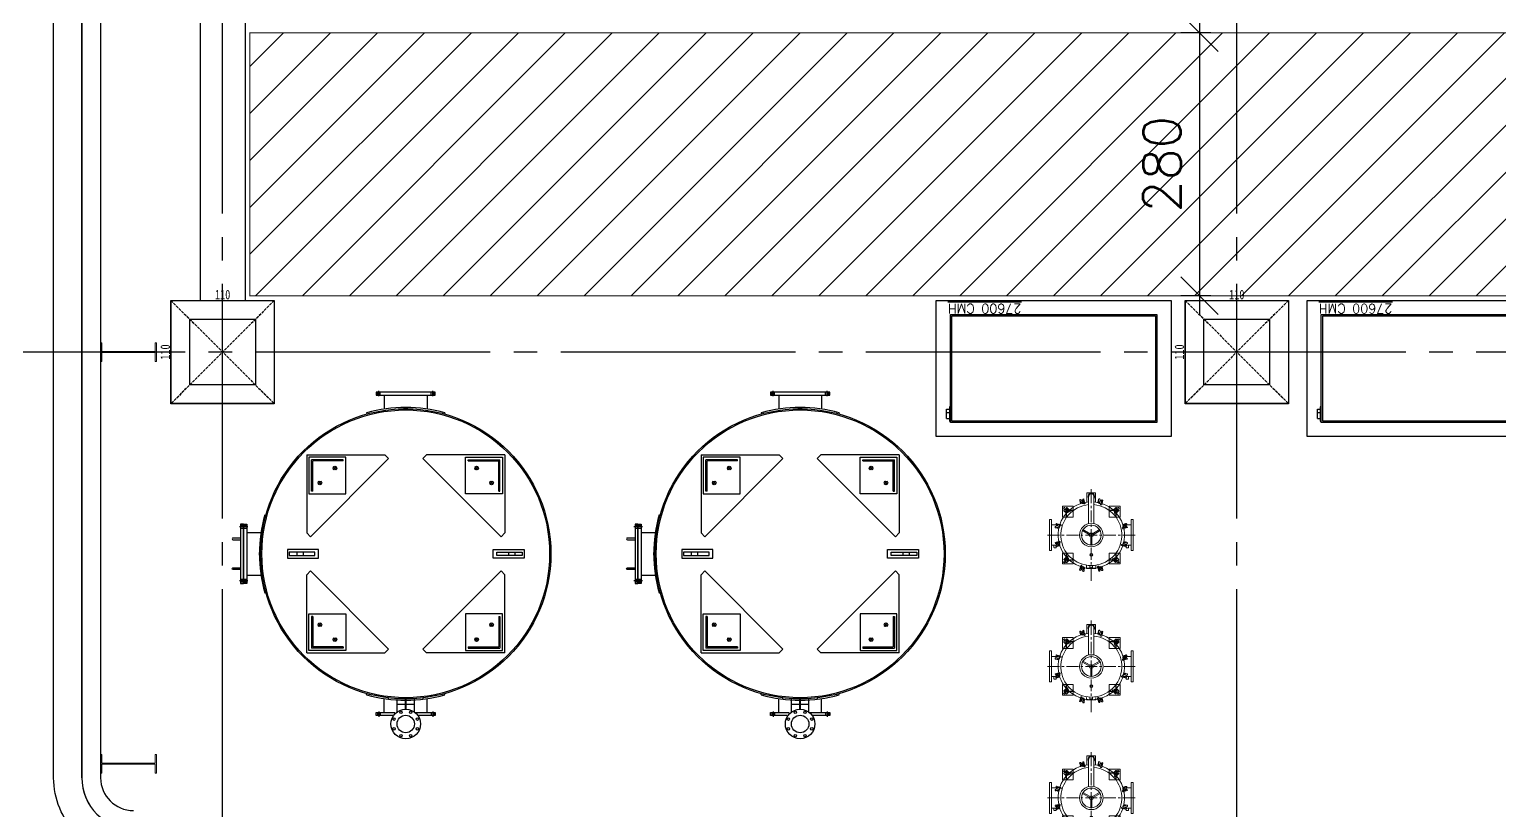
# Model space of a CAD drawing. Extents: x -18489 to 195597, y -1599 to 112111.
# Drawn here: x -17484 to -15918, y 7094 to 7926 of the extents above; entities that cross this region are included whole.
import ezdxf
from ezdxf.enums import TextEntityAlignment as Align

# ---------------------------------------------------------------- set-up
doc = ezdxf.new("R2010")
doc.units = 0
doc.header["$LTSCALE"] = 100
doc.linetypes.add('X-CUB3-L10$0$COL-CEN-LIN', pattern=[3.25, 2.5, -0.25, 0.25, -0.25])
doc.linetypes.add('X-CUB3-L10$0$HIDDEN', pattern=[0.4, 0.3, -0.1])
for name, color, linetype in [('188K-SM-03-F10-MECH-EQ-Y2257103$0$H-DIM', 55, 'Continuous'), ('188K-SM-03-F10-MECH-EQ-Y2257103$0$M-EQPM-CDA-過濾器', 5, 'Continuous'), ('188K-SM-03-F10-MECH-EQ-Y2257103$0$M-MECH-EQU', 136, 'Continuous'), ('188K-SM-03-F10-MECH-EQ-Y2257103$0$Micron CUP L10 CDA EQU$0$M MOVE-IN AREA', 8, 'Continuous'), ('188K-SM-03-F10-MECH-EQ-Y2257103$0$Micron CUP L10 CDA EQU$0$M-EQPM-AD', 5, 'Continuous'), ('X-CUB3-L10$0$BEAM-RC(P)', 8, 'Continuous'), ('X-CUB3-L10$0$CCL', 8, 'X-CUB3-L10$0$COL-CEN-LIN'), ('X-CUB3-L10$0$COL', 8, 'Continuous'), ('X-CUB3-L10$0$COL-S', 8, 'Continuous'), ('X-CUB3-L10$0$WALL-DR', 8, 'Continuous'), ('X-CUB3-L10$0$WALL-G', 8, 'Continuous')]:
    doc.layers.add(name, color=color, linetype=linetype)
doc.styles.add('188K-SM-03-F10-MECH-EQ-Y2257103$0$AA-TXT', font='simplex.shx', dxfattribs={"bigfont": 'china.shx'})
doc.styles.add('188K-SM-03-F10-MECH-EQ-Y2257103$0$H-ST', font='ROMANS.shx', dxfattribs={"bigfont": 'chineset.shx'})
doc.styles.add('X-CUB3-L10$0$DIM', font='', dxfattribs={"width": 0.8})
doc.styles.get('X-CUB3-L10$0$DIM').set_extended_font_data('MingLiU')
doc.dimstyles.new('188K-SM-03-F10-MECH-EQ-Y2257103$0$H-DIM-1-400', dxfattribs={"dimscale": 400, "dimtxt": 1, "dimasz": 1, "dimexe": 0.5, "dimexo": 0.5, "dimgap": 0.5, "dimtad": 1, "dimdec": 0, "dimdsep": 46, "dimtxsty": '188K-SM-03-F10-MECH-EQ-Y2257103$0$H-ST', "dimblk1": '188K-SM-03-F10-MECH-EQ-Y2257103$0$_Oblique', "dimblk2": '188K-SM-03-F10-MECH-EQ-Y2257103$0$_Oblique', "dimsah": 1, "dimcen": 0.09, "dimdle": 0.5, "dimclrd": 256, "dimclre": 256, "dimclrt": 256, "dimadec": 0, "dimazin": 0, "dimtfac": 1, "dimtdec": 0, "dimtmove": 2, "dimatfit": 0, "dimfxl": 0.5, "dimtolj": 1, "dimtzin": 0, "dimlwd": -1, "dimlwe": -1, "dimarcsym": 0})
doc.dimstyles.new('X-CUB3-L10$0$JJP_005_defpoint', dxfattribs={"dimtxt": 20, "dimasz": 0.5, "dimexe": 0.5, "dimexo": 0.5, "dimgap": 0.5, "dimtad": 1, "dimdsep": 46, "dimtxsty": 'X-CUB3-L10$0$DIM', "dimblk": 'X-CUB3-L10$0$_None', "dimcen": 10, "dimclrd": 256, "dimclre": 256, "dimclrt": 256, "dimadec": 0, "dimazin": 0, "dimtfac": 1, "dimtix": 1, "dimtmove": 2, "dimatfit": 3, "dimldrblk": 'X-CUB3-L10$0$_None', "dimfxl": 0.5, "dimtolj": 1, "dimtzin": 0, "dimarcsym": 0})

# ---------------------------------------------------------------- blocks, each defined once
blk = doc.blocks.new('*D439')
at = {"layer": 'DefPoints', "lineweight": -2, "transparency": 16777216}
blk.add_line((0, 0), (110, 0), dxfattribs=at)
at = {"layer": 'DefPoints', "color": 0, "transparency": 16777216}
for p in [(0, 0), (110, 0), (110, 0)]:
    blk.add_point(p, dxfattribs=at)
at = {"layer": 'DefPoints', "transparency": 16777216, "insert": (55, 6.1), "char_height": 10, "attachment_point": 5, "style": 'X-CUB3-L10$0$DIM'}
blk.add_mtext('\\A1;110', dxfattribs=at)
blk = doc.blocks.new('X-CUB3-L10$0$_None')
blk = doc.blocks.new('*D440')
at = {"layer": 'DefPoints', "lineweight": -2, "transparency": 16777216}
blk.add_line((0, 0), (0, -110), dxfattribs=at)
at = {"layer": 'DefPoints', "color": 0, "transparency": 16777216}
for p in [(0, 0), (0, -110), (0, -110)]:
    blk.add_point(p, dxfattribs=at)
at = {"layer": 'DefPoints', "transparency": 16777216, "insert": (-6.1, -55), "char_height": 10, "attachment_point": 5, "rotation": 90, "style": 'X-CUB3-L10$0$DIM'}
blk.add_mtext('\\A1;110', dxfattribs=at)
blk = doc.blocks.new('188K-SM-03-F10-MECH-EQ-Y2257103$0$A$Cb5af75d1')
at = {"ltscale": 3}
for p, q in [((-18, 1239), (18, 1239)), ((-18, 1167), (18, 1167)), ((-18, -1167), (18, -1167)), ((-18, -1239), (18, -1239))]:
    blk.add_line(p, q, dxfattribs=at)
at = {"ltscale": 4}
for p, q in [((-1125, 1125), (-1125, 237)), ((-1125, 1125), (-237, 1125)), ((-1083, 195), (-195, 1083)), ((-711, 1071), (-1071, 1071)), ((-1071, 711), (-1071, 1071)), ((-711, 1057), (-1057, 1057)), ((-1057, 711), (-1057, 1057)), ((-711, 1057), (-711, 1071)), ((-195, 1083), (-237, 1125)), ((195, 1083), (237, 1125)), ((1083, 195), (195, 1083)), ((1125, 1125), (237, 1125)), ((711, 1071), (1071, 1071)), ((711, 1057), (711, 1071)), ((711, 1057), (1057, 1057)), ((1057, 711), (1057, 1057)), ((1071, 711), (1071, 1071)), ((1125, 1125), (1125, 237)), ((-1057, 711), (-1071, 711)), ((1057, 711), (1071, 711)), ((-1083, 195), (-1125, 237)), ((1083, 195), (1125, 237)), ((-1083, -195), (-1125, -237)), ((-1125, -1125), (-1125, -237)), ((-1083, -195), (-195, -1083)), ((1083, -195), (195, -1083)), ((1083, -195), (1125, -237)), ((1125, -1125), (1125, -237)), ((-1057, -711), (-1071, -711)), ((-1071, -711), (-1071, -1071)), ((-1057, -711), (-1057, -1057)), ((1057, -711), (1071, -711)), ((1057, -711), (1057, -1057)), ((1071, -711), (1071, -1071)), ((-1125, -1125), (-237, -1125)), ((-711, -1071), (-1071, -1071)), ((-711, -1057), (-1057, -1057)), ((-711, -1057), (-711, -1071)), ((-195, -1083), (-237, -1125)), ((195, -1083), (237, -1125)), ((1125, -1125), (237, -1125)), ((711, -1057), (1057, -1057)), ((711, -1057), (711, -1071)), ((711, -1071), (1071, -1071))]:
    blk.add_line(p, q, dxfattribs=at)
at = {"ltscale": 5}
for p, q in [((-787, 995), (-825, 957)), ((-787, 957), (-825, 995)), ((787, 995), (825, 957)), ((787, 957), (825, 995)), ((-957, 825), (-995, 787)), ((-957, 787), (-995, 825)), ((957, 825), (995, 787)), ((957, 787), (995, 825)), ((-957, -825), (-995, -787)), ((-957, -787), (-995, -825)), ((957, -825), (995, -787)), ((957, -787), (995, -825)), ((-787, -995), (-825, -957)), ((-787, -957), (-825, -995)), ((787, -995), (825, -957)), ((787, -957), (825, -995))]:
    blk.add_line(p, q, dxfattribs=at)
for p, q in [((-1604, 445), (-1590, 441)), ((1604, 445), (1590, 441)), ((-1806, 322), (-1840, 322)), ((-1806, 290), (-1840, 290)), ((-1806, 244), (-1646, 244)), ((1653, 198), (1638, 198)), ((1806, 244), (1646, 244)), ((1806, 322), (1840, 322)), ((1806, 290), (1840, 290)), ((-1662, 9), (-1650, 9)), ((1799, 99), (1647, 99)), ((1767, 3), (1650, 3)), ((1710, -99), (1710, 99)), ((-1662, -9), (-1650, -9)), ((1799, -99), (1647, -99)), ((1767, -3), (1650, -3)), ((-1806, -290), (-1840, -290)), ((-1806, -322), (-1840, -322)), ((-1806, -244), (-1646, -244)), ((1653, -198), (1638, -196)), ((1806, -244), (1646, -244)), ((1806, -290), (1840, -290)), ((1806, -322), (1840, -322)), ((-1604, -445), (-1590, -441)), ((1604, -445), (1590, -441)), ((-445, -1604), (-441, -1590)), ((-244, -1806), (-244, -1646)), ((-9, -1662), (-9, -1650)), ((9, -1662), (9, -1650)), ((244, -1806), (244, -1646)), ((445, -1604), (441, -1590)), ((-322, -1806), (-322, -1840)), ((-290, -1806), (-290, -1840)), ((290, -1806), (290, -1840)), ((322, -1806), (322, -1840)), ((-322, -1844), (-322, -1877)), ((-290, -1844), (-290, -1877)), ((270, -1840), (-270, -1840)), ((-270, -1844), (270, -1844)), ((290, -1844), (290, -1877)), ((322, -1844), (322, -1877))]:
    blk.add_line(p, q)
at = {"ltscale": 0.5}
for p, q in [((-1794, 306), (-1852, 306)), ((1794, 306), (1852, 306)), ((-1794, -306), (-1852, -306)), ((1794, -306), (1852, -306)), ((-306, -1794), (-306, -1889)), ((306, -1794), (306, -1889))]:
    blk.add_line(p, q, dxfattribs=at)
for points in [[(48, 1346), (48, 993), (-48, 993), (-48, 1346)], [(18, 1325), (18, 1034), (-18, 1034), (-18, 1325)], [(-1840, 336), (-1840, -336), (-1806, -336), (-1806, 336)], [(48, -1346), (48, -993), (-48, -993), (-48, -1346)], [(18, -1325), (18, -1034), (-18, -1034), (-18, -1325)], [(336, -1840), (-336, -1840), (-336, -1806), (336, -1806)], [(-336, -1877), (336, -1877), (336, -1844), (-336, -1844)], [(270, -1840), (-270, -1840), (-270, -1844), (270, -1844)]]:
    blk.add_lwpolyline(points, close=True)
at = {"ltscale": 4}
for points in [[(-681, 1101), (-681, 681), (-1101, 681), (-1101, 1101)], [(681, 1101), (681, 681), (1101, 681), (1101, 1101)], [(-681, -1101), (-681, -681), (-1101, -681), (-1101, -1101)], [(681, -1101), (681, -681), (1101, -681), (1101, -1101)]]:
    blk.add_lwpolyline(points, close=True, dxfattribs=at)
for points in [[(1806, 108), (1806, 336), (1840, 336), (1840, 139)], [(1840, -148), (1840, -336), (1806, -336), (1806, -124)], [(13, -1650), (17, -1650), (17, -1662), (-17, -1662), (-17, -1650), (-13, -1650)]]:
    blk.add_lwpolyline(points)
blk.add_lwpolyline([(-1650, -13), (-1650, -17), (-1662, -17), (-1662, 17), (-1650, 17), (-1650, 13)], dxfattribs=at)
for points in [[(-180, -1877), (-180, -1964, 1), (-160, -1964), (-160, -1877)], [(180, -1877), (180, -1964, -1), (160, -1964), (160, -1877)]]:
    blk.add_lwpolyline(points, format="xyb")
for centre, radius in [((0, 0), 1650), ((1935, 0), 168), ((1802, 55), 13.8), ((1935, 0), 99.1), ((1880, 133), 13.8), ((1990, 133), 13.8), ((2068, 55), 13.8), ((1802, -55), 13.8), ((1880, -133), 13.8), ((1990, -133), 13.8), ((2068, -55), 13.8)]:
    blk.add_circle(centre, radius)
for centre, radius in [((0, 0), 1636), ((-806, 976), 21), ((806, 976), 21), ((-976, 806), 21), ((976, 806), 21), ((-976, -806), 21), ((976, -806), 21), ((-806, -976), 21), ((806, -976), 21)]:
    blk.add_circle(centre, radius, dxfattribs=at)
for start, end in [(164.5101, 195.4899), (344.5101, 15.4899), (254.5101, 285.4899)]:
    blk.add_arc((0, 0), 1664, start, end)
blk = doc.blocks.new('188K-SM-03-F10-MECH-EQ-Y2257103$0$矽品二林中科一期-設備-空調$0$A$C51042A5E')
at = {"color": 0, "lineweight": 13}
for points in [[(-165, 445), (-165, 424), (165, 424), (165, 445)], [(348, 71), (346, 78)], [(-165, -444), (-165, -423), (165, -423), (165, -444)]]:
    blk.add_lwpolyline(points, close=True, dxfattribs=at)
for points in [[(-135, 373), (-135, 397)], [(-134, 398), (-108, 398)], [(-134, 372), (-126, 372)], [(-123, 373), (-115, 376)], [(-111, 365), (-113, 375)], [(-112, 332), (-102, 357), (-91, 383)], [(-107, 323), (-110, 324)], [(-108, 373), (-108, 424)], [(-77, 378), (-89, 352), (-100, 327)], [(-83, 386), (-81, 385)], [(-80, 385), (-80, 385)], [(-79, 384), (-79, 384)], [(-78, 346), (-70, 348)], [(-69, 349), (-77, 379)], [(0, 466), (0, 337)], [(0, 313), (0, 288)], [(68, 334), (67, 336)], [(68, 344), (91, 360), (113, 377)], [(69, 349), (79, 384)], [(121, 366), (99, 349), (76, 332)], [(105, 338), (113, 337)], [(108, 424), (108, 373)], [(123, 373), (123, 373)], [(123, 372), (124, 372)], [(-303, 191), (-307, 191), (-307, 308), (-191, 308), (-191, 303)], [(-296, 191), (-300, 191)], [(-293, 262), (-288, 268)], [(-268, 235), (-293, 260)], [(-288, 191), (-293, 191)], [(-279, 261), (-286, 268)], [(-280, 191), (-286, 191)], [(-273, 191), (-278, 191)], [(-263, 227), (-263, 231), (-266, 259), (-270, 286)], [(-267, 191), (-270, 191)], [(-264, 266), (-267, 266), (-267, 264)], [(-267, 262), (-267, 257)], [(-267, 254), (-267, 249)], [(-267, 247), (-267, 241)], [(-267, 239), (-267, 234)], [(-267, 231), (-267, 227)], [(-267, 224), (-267, 219)], [(-267, 216), (-267, 212)], [(-267, 209), (-267, 204)], [(-267, 202), (-267, 196)], [(-267, 194), (-267, 191), (-263, 191), (-258, 191)], [(-263, 260), (-263, 257)], [(-263, 254), (-263, 249)], [(-263, 247), (-263, 242)], [(-263, 239), (-263, 234)], [(-263, 224), (-263, 220)], [(-263, 217), (-263, 212)], [(-263, 209), (-263, 204)], [(-263, 202), (-263, 197)], [(-263, 195), (-263, 191)], [(-260, 293), (-261, 293)], [(-256, 266), (-261, 266)], [(-257, 263), (-260, 263)], [(-235, 268), (-256, 289)], [(-254, 226), (-256, 226)], [(-256, 191), (-251, 191)], [(-249, 263), (-254, 263)], [(-249, 266), (-253, 266)], [(-248, 191), (-244, 191)], [(-242, 266), (-246, 266)], [(-242, 263), (-246, 263)], [(-241, 191), (-235, 191)], [(-240, 261), (-235, 266)], [(-234, 266), (-239, 266)], [(-234, 263), (-239, 263)], [(-234, 191), (-228, 191)], [(-226, 263), (-232, 263)], [(-226, 266), (-231, 266)], [(-226, 191), (-221, 191)], [(-218, 266), (-224, 266)], [(-219, 263), (-224, 263)], [(-218, 191), (-213, 191)], [(-211, 266), (-217, 266)], [(-211, 263), (-217, 263)], [(-211, 191), (-206, 191)], [(-204, 263), (-209, 263)], [(-204, 266), (-208, 266)], [(-203, 191), (-199, 191)], [(-196, 266), (-201, 266)], [(-197, 263), (-201, 263)], [(-196, 191), (-191, 191), (-191, 196)], [(-194, 266), (-191, 266), (-191, 263), (-194, 263)], [(-191, 296), (-191, 301)], [(-191, 288), (-191, 293)], [(-191, 281), (-191, 286)], [(-191, 274), (-191, 278)], [(-191, 266), (-191, 271)], [(-191, 263), (-191, 258)], [(-191, 256), (-191, 251)], [(-191, 248), (-191, 244)], [(-191, 241), (-191, 236)], [(-191, 233), (-191, 229)], [(-191, 226), (-191, 221)], [(-191, 219), (-191, 213)], [(-191, 211), (-191, 206)], [(-191, 204), (-191, 198)], [(0, 263), (0, 138)], [(303, 191), (307, 191), (307, 308), (191, 308), (191, 303)], [(191, 296), (191, 301)], [(191, 288), (191, 293)], [(191, 281), (191, 286)], [(191, 274), (191, 278)], [(191, 266), (191, 271)], [(194, 266), (191, 266), (191, 263), (194, 263)], [(191, 263), (191, 258)], [(191, 256), (191, 251)], [(191, 248), (191, 244)], [(191, 241), (191, 236)], [(191, 233), (191, 229)], [(191, 226), (191, 221)], [(191, 219), (191, 213)], [(191, 211), (191, 206)], [(191, 204), (191, 198)], [(196, 191), (191, 191), (191, 196)], [(196, 266), (201, 266)], [(197, 263), (201, 263)], [(203, 191), (199, 191)], [(204, 266), (208, 266)], [(204, 263), (209, 263)], [(210, 191), (206, 191)], [(211, 266), (217, 266)], [(211, 263), (217, 263)], [(218, 191), (213, 191)], [(218, 266), (224, 266)], [(219, 263), (224, 263)], [(226, 191), (221, 191)], [(226, 266), (231, 266)], [(226, 263), (232, 263)], [(226, 255), (226, 257)], [(233, 191), (228, 191)], [(231, 263), (259, 266), (286, 270)], [(288, 257), (261, 253), (233, 249)], [(234, 266), (239, 266)], [(234, 263), (239, 263)], [(235, 268), (260, 293)], [(241, 191), (235, 191)], [(241, 266), (246, 266)], [(242, 263), (246, 263)], [(248, 191), (244, 191)], [(249, 266), (253, 266)], [(249, 263), (254, 263)], [(256, 191), (251, 191)], [(256, 266), (261, 266)], [(256, 263), (260, 263)], [(266, 194), (266, 191), (263, 191), (258, 191)], [(261, 293), (268, 288)], [(261, 279), (268, 286)], [(261, 240), (266, 235)], [(263, 266), (266, 266), (266, 264)], [(263, 260), (263, 257)], [(263, 254), (263, 249)], [(263, 247), (263, 242)], [(263, 239), (263, 234)], [(263, 231), (263, 227)], [(263, 224), (263, 220)], [(263, 217), (263, 212)], [(263, 209), (263, 204)], [(263, 202), (263, 197)], [(263, 195), (263, 191)], [(266, 262), (266, 257)], [(266, 254), (266, 249)], [(266, 247), (266, 241)], [(266, 239), (266, 234)], [(266, 231), (266, 227)], [(266, 224), (266, 219)], [(266, 216), (266, 212)], [(266, 209), (266, 204)], [(266, 202), (266, 196)], [(266, 191), (270, 191)], [(268, 235), (288, 257)], [(273, 191), (278, 191)], [(280, 191), (286, 191)], [(288, 191), (293, 191)], [(293, 265), (293, 263)], [(293, 262), (293, 262)], [(293, 260), (293, 260)], [(296, 191), (300, 191)], [(-338, 0), (-488, 0)], [(-385, 80), (-383, 89)], [(-350, 70), (-384, 80)], [(-371, 87), (-381, 89)], [(-343, 69), (-360, 91), (-377, 114)], [(-376, 122), (-374, 123)], [(-373, 123), (-373, 124)], [(-371, 124), (-372, 124)], [(-337, 115), (-367, 123)], [(-366, 122), (-349, 99), (-332, 77)], [(-355, 46), (-355, 50), (-352, 50)], [(-355, 44), (-355, 39)], [(-355, 36), (-355, 32)], [(-355, 29), (-355, 24)], [(-355, 21), (-355, 17)], [(-355, 14), (-355, 9)], [(-355, 7), (-355, 1)], [(-350, 50), (-345, 50)], [(-350, 9), (-350, 14), (-346, 14)], [(-350, 7), (-350, 1)], [(-343, 14), (-339, 14)], [(-342, 50), (-338, 50)], [(-339, 106), (-336, 114)], [(-336, 14), (-331, 14)], [(-333, 69), (-335, 68)], [(-335, 50), (-330, 50)], [(-329, 14), (-324, 14)], [(-328, 50), (-325, 50)], [(-288, 0), (-313, 0)], [(-137, 0), (-262, 0)], [(-87, 0), (-112, 0)], [(-19, 7), (-105, 7)], [(62, 0), (-63, 0)], [(0, 113), (0, 88)], [(0, 62), (0, -62)], [(4, 20), (47, 94)], [(14, 14), (58, 89)], [(112, 0), (87, 0)], [(412, 28), (121, 28)], [(262, 0), (137, 0)], [(313, 0), (288, 0)], [(323, 107), (323, 109)], [(377, 78), (351, 89), (326, 100)], [(332, 113), (357, 102), (383, 90)], [(337, 115), (372, 124)], [(488, 0), (338, 0)], [(354, -46), (448, -46), (448, 47), (354, 47)], [(365, 111), (375, 114)], [(385, 80), (385, 80)], [(-386, -82), (-385, -80), (-385, -80)], [(-384, -79), (-384, -79)], [(-332, -112), (-357, -101), (-383, -90)], [(-350, -70), (-378, -77)], [(-377, -78), (-351, -89), (-326, -99)], [(-373, -123), (-376, -115)], [(-365, -111), (-375, -114)], [(-355, -1), (-355, -6)], [(-355, -9), (-355, -13)], [(-355, -16), (-355, -21)], [(-355, -24), (-355, -28)], [(-355, -31), (-355, -36)], [(-355, -38), (-355, -44)], [(-355, -46), (-355, -50), (-352, -50)], [(-350, -1), (-350, -6)], [(-350, -9), (-350, -14), (-346, -14)], [(-350, -50), (-345, -50)], [(-343, -14), (-339, -14)], [(-342, -50), (-338, -50)], [(-336, -14), (-331, -14)], [(-335, -50), (-330, -50)], [(-329, -14), (-324, -14)], [(-328, -50), (-325, -50)], [(-323, -106), (-323, -109)], [(-19, -6), (-105, -6)], [(0, -88), (0, -112)], [(0, -137), (0, -262)], [(4, -19), (47, -94)], [(14, -13), (58, -88)], [(412, -28), (121, -28)], [(366, -121), (349, -98), (332, -77)], [(333, -69), (335, -67)], [(338, -105), (336, -113)], [(337, -114), (366, -122)], [(343, -68), (359, -90), (377, -113)], [(349, -70), (384, -79)], [(371, -86), (381, -89)], [(373, -123), (373, -123)], [(376, -121), (374, -123)], [(-303, -191), (-307, -191), (-307, -307), (-191, -307), (-191, -302)], [(-296, -191), (-300, -191)], [(-288, -191), (-293, -191)], [(-293, -259), (-293, -260)], [(-293, -265), (-293, -262)], [(-293, -262), (-293, -262)], [(-268, -234), (-289, -256)], [(-280, -191), (-286, -191)], [(-273, -191), (-278, -191)], [(-267, -191), (-270, -191)], [(-261, -278), (-268, -285)], [(-261, -292), (-268, -287)], [(-267, -194), (-267, -191), (-263, -191), (-258, -191)], [(-267, -201), (-267, -196)], [(-267, -208), (-267, -204)], [(-267, -216), (-267, -211)], [(-267, -223), (-267, -219)], [(-267, -230), (-267, -226)], [(-267, -239), (-267, -233)], [(-267, -246), (-267, -241)], [(-267, -254), (-267, -248)], [(-267, -261), (-267, -256)], [(-264, -266), (-267, -266), (-267, -264)], [(-261, -240), (-266, -234)], [(-263, -194), (-263, -191)], [(-263, -201), (-263, -196)], [(-263, -209), (-263, -204)], [(-263, -216), (-263, -212)], [(-263, -223), (-263, -219)], [(-263, -231), (-263, -226)], [(-263, -239), (-263, -234)], [(-263, -246), (-263, -241)], [(-263, -254), (-263, -248)], [(-263, -259), (-263, -257)], [(-256, -266), (-261, -266)], [(-235, -267), (-261, -292)], [(-257, -263), (-260, -263)], [(-256, -191), (-251, -191)], [(-249, -263), (-254, -263)], [(-249, -266), (-253, -266)], [(-248, -191), (-244, -191)], [(-242, -263), (-246, -263)], [(-242, -266), (-246, -266)], [(-241, -191), (-235, -191)], [(-234, -263), (-239, -263)], [(-234, -266), (-239, -266)], [(-234, -191), (-228, -191)], [(-226, -263), (-232, -263)], [(-226, -266), (-231, -266)], [(-226, -191), (-221, -191)], [(-219, -263), (-224, -263)], [(-218, -266), (-224, -266)], [(-218, -191), (-213, -191)], [(-211, -263), (-217, -263)], [(-211, -266), (-217, -266)], [(-211, -191), (-206, -191)], [(-204, -263), (-209, -263)], [(-204, -266), (-208, -266)], [(-203, -191), (-199, -191)], [(-197, -263), (-201, -263)], [(-196, -266), (-201, -266)], [(-196, -191), (-191, -191), (-191, -195)], [(-194, -266), (-191, -266), (-191, -263), (-194, -263)], [(-191, -203), (-191, -198)], [(-191, -211), (-191, -205)], [(-191, -218), (-191, -213)], [(-191, -225), (-191, -221)], [(-191, -233), (-191, -228)], [(-191, -240), (-191, -236)], [(-191, -248), (-191, -243)], [(-191, -256), (-191, -250)], [(-191, -263), (-191, -258)], [(-191, -266), (-191, -270)], [(-191, -273), (-191, -278)], [(-191, -280), (-191, -285)], [(-191, -288), (-191, -292)], [(-191, -295), (-191, -301)], [(0, -287), (0, -312)], [(196, -191), (191, -191), (191, -195)], [(303, -191), (307, -191), (307, -307), (191, -307), (191, -302)], [(191, -203), (191, -198)], [(191, -211), (191, -205)], [(191, -218), (191, -213)], [(191, -225), (191, -221)], [(191, -233), (191, -228)], [(191, -240), (191, -236)], [(191, -248), (191, -243)], [(191, -256), (191, -250)], [(191, -263), (191, -258)], [(194, -266), (191, -266), (191, -263), (194, -263)], [(191, -266), (191, -270)], [(191, -273), (191, -278)], [(191, -280), (191, -285)], [(191, -288), (191, -292)], [(191, -295), (191, -301)], [(196, -266), (201, -266)], [(197, -263), (201, -263)], [(203, -191), (199, -191)], [(204, -263), (209, -263)], [(204, -266), (208, -266)], [(210, -191), (206, -191)], [(211, -263), (217, -263)], [(211, -266), (217, -266)], [(218, -191), (213, -191)], [(218, -266), (224, -266)], [(219, -263), (224, -263)], [(226, -191), (221, -191)], [(226, -263), (232, -263)], [(226, -266), (231, -266)], [(233, -191), (228, -191)], [(234, -263), (239, -263)], [(234, -266), (239, -266)], [(241, -191), (235, -191)], [(240, -260), (235, -266)], [(235, -267), (256, -289)], [(241, -266), (246, -266)], [(242, -263), (246, -263)], [(248, -191), (244, -191)], [(256, -288), (253, -260), (249, -232)], [(249, -263), (254, -263)], [(249, -266), (253, -266)], [(256, -191), (251, -191)], [(256, -263), (260, -263)], [(256, -266), (261, -266)], [(263, -191), (258, -191)], [(260, -292), (260, -292)], [(261, -292), (261, -292)], [(264, -292), (262, -292)], [(266, -194), (266, -191), (263, -191), (263, -194)], [(263, -201), (263, -196)], [(263, -209), (263, -204)], [(263, -216), (263, -212)], [(263, -223), (263, -219)], [(263, -231), (263, -226)], [(263, -230), (266, -258), (270, -286)], [(263, -239), (263, -234)], [(263, -246), (263, -241)], [(263, -254), (263, -248)], [(263, -259), (263, -257)], [(263, -266), (266, -266), (266, -264)], [(266, -191), (270, -191)], [(266, -201), (266, -196)], [(266, -208), (266, -204)], [(266, -216), (266, -211)], [(266, -223), (266, -219)], [(266, -230), (266, -226)], [(266, -239), (266, -233)], [(266, -246), (266, -241)], [(266, -254), (266, -248)], [(266, -261), (266, -256)], [(268, -234), (293, -260)], [(273, -191), (278, -191)], [(279, -260), (286, -267)], [(280, -191), (286, -191)], [(288, -191), (293, -191)], [(293, -262), (288, -267)], [(296, -191), (300, -191)], [(-135, -373), (-135, -396)], [(-134, -372), (-126, -372)], [(-134, -398), (-108, -398)], [(-124, -372), (-124, -372)], [(-123, -373), (-123, -373)], [(-114, -337), (-122, -366)], [(-121, -375), (-122, -373)], [(-121, -365), (-99, -348), (-77, -332)], [(-68, -343), (-91, -360), (-113, -376)], [(-108, -372), (-108, -423)], [(-86, -371), (-89, -381)], [(-80, -384), (-88, -382)], [(-69, -333), (-67, -335)], [(0, -337), (0, -465)], [(69, -349), (77, -378)], [(78, -346), (70, -347)], [(77, -377), (88, -351), (100, -326)], [(79, -383), (79, -383)], [(80, -384), (80, -384)], [(83, -385), (81, -384)], [(112, -331), (102, -356), (91, -382)], [(107, -322), (109, -323)], [(108, -423), (108, -372)], [(114, -337), (124, -372)]]:
    blk.add_lwpolyline(points, dxfattribs=at)
for points in [[(-114, 337), (-124, 372, -0.414278), (-123, 374)], [(80, 385), (88, 383, -0.414278), (89, 381), (86, 372)], [(112, 337, 0.414174), (114, 337), (122, 366)], [(121, 376), (122, 374, -0.414278), (123, 373)], [(-270, 287, -0.414184), (-265, 293), (-262, 293), (-261, 293)], [(-263, 293, -0.414173), (-256, 288), (-253, 260), (-249, 233)], [(347, 71, 0.414176), (349, 70), (378, 78)], [(371, 124, -0.414257), (373, 124), (376, 115)], [(386, 83), (385, 81, -0.414276), (384, 80), (384, 79)], [(-337, -114), (-372, -124, -0.414278), (-374, -123)], [(-346, -78), (-348, -70, 0.414137), (-349, -69)], [(373, -123, -0.414151), (371, -124), (372, -124)], [(384, -78, -0.414152), (385, -80), (383, -88)], [(-231, -263), (-259, -266), (-287, -269, -0.414216), (-293, -264)], [(-288, -256), (-261, -252), (-233, -248, -0.414181), (-226, -254), (-226, -257)], [(254, -226), (256, -225, -0.414186), (262, -230)], [(-105, -338), (-113, -336, 0.414195), (-115, -337)], [(-69, -349), (-79, -383, -0.414151), (-81, -384)], [(123, -373), (115, -375, -0.414152), (113, -374), (111, -364)]]:
    blk.add_lwpolyline(points, format="xyb", dxfattribs=at)
for centre, radius in [((-287, 288), 8.54), ((286, 288), 8.54), ((-210, 1), 14.8), ((-210, 1), 11.2), ((0, 1), 125), ((0, 1), 105), ((0, 1), 20.2), ((0, 1), 9.44), ((-287, -286), 8.54), ((286, -286), 8.54)]:
    blk.add_circle(centre, radius, dxfattribs=at)
for centre, radius, start, end in [((0, 1), 354, 4.5758, 355.4297), ((0, 1), 325, 4.9823, 355.0231), ((-134, 397), 1.35, 89.9969, 180.0031), ((-134, 374), 1.35, 179.9969, 270.0031), ((-115, 375), 1.35, 14.9955, 105.004), ((-96, 355), 19.3, 88.2648, 225.6106), ((-107, 330), 5.84, 156.9384, 246.9317), ((-96, 355), 16.6, 91.3776, 222.4895), ((-106, 329), 5.84, 246.9356, 336.9362), ((-96, 355), 19.3, 268.2588, 45.6103), ((-96, 355), 16.6, 271.3776, 42.4895), ((-86, 381), 5.84, 66.9384, 156.9357), ((-80, 385), 1.35, 14.9955, 105.004), ((-83, 380), 5.84, 336.9384, 66.9317), ((-71, 350), 1.35, 284.9881, 15.0003), ((71, 340), 5.84, 126.9339, 216.9367), ((73, 337), 5.84, 216.9342, 306.9373), ((95, 355), 19.3, 58.2607, 195.6117), ((80, 385), 1.35, 74.9965, 164.9974), ((95, 355), 16.6, 61.3826, 192.492), ((95, 355), 19.3, 238.255, 15.6121), ((95, 355), 16.6, 241.3754, 12.4922), ((116, 373), 5.84, 36.9451, 126.9377), ((117, 371), 5.84, 306.9339, 36.9367), ((-292, 261), 1.35, 134.9859, 225.0141), ((-287, 268), 1.35, 44.9859, 135.0141), ((-260, 260), 19.3, 118.258, 255.6103), ((-260, 260), 16.6, 121.3756, 252.4883), ((-262, 293), 1.35, 44.9859, 135.0141), ((-260, 261), 3.14, 89.9976, 180.0024), ((-257, 233), 5.84, 186.9363, 276.9305), ((-260, 260), 19.3, 298.258, 75.6103), ((-260, 260), 16.6, 301.3756, 72.4883), ((-256, 233), 5.84, 276.9363, 6.9305), ((-236, 268), 1.35, 314.9859, 45.0141), ((231, 258), 5.84, 96.9331, 186.9337), ((231, 255), 5.84, 186.9326, 276.9303), ((259, 260), 19.3, 28.2636, 165.6093), ((259, 260), 19.3, 208.2579, 345.6092), ((259, 260), 16.6, 31.3829, 162.4877), ((259, 260), 16.6, 211.3771, 342.489), ((260, 293), 1.35, 44.9859, 135.0141), ((259, 261), 3.15, 0.0091, 89.999), ((266, 236), 1.35, 224.9859, 315.0141), ((266, 288), 1.35, 314.9859, 45.0141), ((286, 265), 5.84, 6.9373, 96.9305), ((286, 262), 5.84, 276.9331, 6.9337), ((292, 261), 1.35, 314.9859, 45.0141), ((-384, 81), 1.35, 164.9918, 255.0086), ((-382, 89), 1.35, 74.9916, 165.0088), ((-372, 117), 5.84, 126.9319, 216.9388), ((-372, 123), 1.35, 74.9916, 165.0088), ((-371, 119), 5.84, 36.9456, 126.9371), ((-354, 95), 19.3, 148.2549, 285.6115), ((-354, 95), 16.6, 151.375, 282.4923), ((-354, 95), 19.3, 328.2549, 105.6115), ((-354, 95), 16.6, 331.375, 102.4923), ((-339, 73), 5.84, 216.9319, 306.9388), ((-338, 114), 1.35, 344.9916, 75.0088), ((-337, 74), 5.84, 306.9319, 36.9388), ((328, 105), 5.84, 156.9384, 246.9317), ((328, 108), 5.84, 66.9384, 156.9357), ((354, 95), 19.3, 178.2583, 315.6097), ((337, 114), 1.35, 104.9879, 195.0004), ((354, 95), 16.6, 181.3792, 312.4885), ((354, 95), 19.3, 358.2583, 135.6097), ((354, 95), 16.6, 1.384, 132.4895), ((373, 115), 1.35, 284.9881, 15.0003), ((379, 84), 5.84, 246.9356, 336.9362), ((380, 86), 5.84, 336.9384, 66.9317), ((412, 1), 35.5, 233.4483, 126.5517), ((412, 1), 28.3, 270, 90), ((-384, -79), 1.35, 105.0067, 194.9993), ((-381, -84), 5.84, 156.9356, 246.9362), ((-380, -82), 5.84, 66.9396, 156.9356), ((-375, -114), 1.35, 105.0067, 194.9993), ((-354, -94), 19.3, 178.2588, 315.6103), ((-354, -94), 16.6, 181.3776, 312.4895), ((-354, -94), 19.3, 358.2588, 135.6103), ((-354, -94), 16.6, 1.3849, 132.4896), ((-329, -106), 5.84, 246.9384, 336.9317), ((-328, -104), 5.84, 336.9356, 66.9362), ((337, -73), 5.84, 126.9363, 216.9353), ((354, -94), 19.3, 148.2546, 285.6111), ((338, -71), 5.84, 36.9423, 126.9343), ((337, -112), 1.35, 165.0088, 254.9964), ((354, -94), 16.6, 151.3754, 282.4929), ((354, -94), 19.3, 328.2546, 105.6111), ((354, -94), 16.6, 331.3754, 102.4929), ((370, -117), 5.84, 216.9363, 306.9353), ((372, -116), 5.84, 306.9363, 36.9353), ((381, -87), 1.35, 255.0088, 344.9964), ((-288, -261), 5.84, 96.9326, 186.9303), ((-292, -261), 1.35, 134.9859, 225.0141), ((-260, -259), 19.3, 28.2627, 165.6086), ((-260, -259), 19.3, 208.2573, 345.6095), ((-260, -259), 16.6, 31.3819, 162.4871), ((-260, -259), 16.6, 211.3756, 342.4876), ((-267, -286), 1.35, 134.9859, 225.0141), ((-267, -235), 1.35, 45.0006, 135.0123), ((-260, -259), 3.14, 179.9976, 270.0024), ((-262, -291), 1.35, 224.9859, 315.0141), ((-232, -256), 5.84, 276.9326, 6.9303), ((235, -266), 1.35, 134.9859, 225.0141), ((259, -259), 19.3, 118.2571, 255.6084), ((259, -259), 16.6, 121.3771, 252.4882), ((255, -231), 5.84, 96.9295, 186.9335), ((261, -287), 5.84, 186.9295, 276.9335), ((259, -259), 3.14, 269.9976, 0.0024), ((260, -291), 1.35, 224.9859, 315.0141), ((259, -259), 19.3, 298.2571, 75.6084), ((259, -259), 16.6, 301.3771, 72.4882), ((264, -286), 5.84, 276.9295, 6.9335), ((286, -266), 1.35, 224.9859, 315.0141), ((292, -261), 1.35, 314.9859, 45.0141), ((-134, -373), 1.35, 90.0028, 179.9972), ((-134, -395), 1.35, 180.0028, 269.9972), ((-118, -369), 5.84, 126.9363, 216.9353), ((-123, -371), 1.35, 165.0088, 254.9964), ((-117, -371), 5.84, 216.9363, 306.9353), ((-96, -353), 19.3, 58.2607, 195.6116), ((-96, -353), 16.6, 61.3806, 192.4917), ((-96, -353), 19.3, 238.2546, 15.6111), ((-96, -353), 16.6, 241.3754, 12.4929), ((-89, -381), 1.35, 165.0088, 254.9964), ((-74, -336), 5.84, 36.9423, 126.9343), ((-72, -338), 5.84, 306.9363, 36.9353), ((71, -348), 1.35, 105.0034, 194.9914), ((95, -353), 19.3, 88.2642, 225.6101), ((82, -378), 5.84, 156.9374, 246.9316), ((95, -353), 16.6, 91.3792, 222.49), ((80, -383), 1.35, 195.0034, 284.9914), ((85, -379), 5.84, 246.9374, 336.9316), ((95, -353), 19.3, 268.2575, 45.6105), ((95, -353), 16.6, 271.3792, 42.49), ((105, -327), 5.84, 66.9401, 156.934), ((106, -328), 5.84, 336.9374, 66.9316), ((122, -371), 1.35, 285.0036, 14.9912)]:
    blk.add_arc(centre, radius, start, end, dxfattribs=at)
blk = doc.blocks.new('188K-SM-03-F10-MECH-EQ-Y2257103$0$A$C9f966d85')
blk.add_line((-110, 1195), (-139, 1195))
for points in [[(0, 1450), (0, 0), (-2500, 0), (-2500, 1450)], [(-150, 1300), (-150, 150), (-2350, 150), (-2350, 1300)], [(-165, 1285), (-165, 165), (-2335, 165), (-2335, 1285)]]:
    blk.add_lwpolyline(points, close=True)
for points in [[(-150, 1135), (-139, 1135), (-139, 1285), (-150, 1285)], [(-110, 1260), (-110, 1160), (-139, 1160)], [(-110, 1260), (-139, 1260)]]:
    blk.add_lwpolyline(points)
at = {"style": '188K-SM-03-F10-MECH-EQ-Y2257103$0$AA-TXT'}
blk.add_text('%%U27600 CMH', height=100, dxfattribs=at).set_placement((-515, 88), align=Align.MIDDLE_CENTER)
blk = doc.blocks.new('188K-SM-03-F10-MECH-EQ-Y2257103$0$_Oblique')
at = {"color": 0, "linetype": 'ByBlock', "lineweight": -2}
blk.add_line((-0.5, -0.5), (0.5, 0.5), dxfattribs=at)
blk = doc.blocks.new('*D556')
at = {"layer": '188K-SM-03-F10-MECH-EQ-Y2257103$0$H-DIM', "transparency": 16777216}
for p, q in [((-16237.8, 7942.5), (-16237.8, 7622.5)), ((-16225.7, 7922.5), (-16257.8, 7922.5)), ((-16225.7, 7642.5), (-16257.8, 7642.5))]:
    blk.add_line(p, q, dxfattribs=at)
at = {"layer": 'DefPoints', "color": 0, "transparency": 16777216}
for p in [(-16205.7, 7922.5), (-16237.8, 7642.5), (-16205.7, 7642.5)]:
    blk.add_point(p, dxfattribs=at)
at = {"layer": '188K-SM-03-F10-MECH-EQ-Y2257103$0$H-DIM', "transparency": 16777216, "xscale": 40, "yscale": 40, "zscale": 40}
for p, rotation in [((-16237.8, 7922.5), 90), ((-16237.8, 7642.5), 270)]:
    blk.add_blockref('188K-SM-03-F10-MECH-EQ-Y2257103$0$_Oblique', p, dxfattribs=dict(at, rotation=rotation))
at = {"layer": '188K-SM-03-F10-MECH-EQ-Y2257103$0$H-DIM', "transparency": 16777216, "insert": (-16277.8, 7782.5), "char_height": 40, "attachment_point": 5, "rotation": 90, "style": '188K-SM-03-F10-MECH-EQ-Y2257103$0$H-ST'}
blk.add_mtext('\\A1;280', dxfattribs=at)
blk = doc.blocks.new('*U438')
at = {"layer": 'DefPoints', "linetype": 'X-CUB3-L10$0$HIDDEN', "ltscale": 0.1}
for p, q in [((110, 0), (0, -110)), ((0, 0), (110, -110))]:
    blk.add_line(p, q, dxfattribs=at)
at = {"layer": 'X-CUB3-L10$0$COL', "ltscale": 0.1}
blk.add_lwpolyline([(0, 0), (110, 0), (110, -110), (0, -110)], close=True, dxfattribs=at)
at = {"layer": 'DefPoints'}
dim = blk.add_linear_dim(base=(0, -110), p1=(0, 0), p2=(0, -110), angle=90, dimstyle='X-CUB3-L10$0$JJP_005_defpoint', override={"dimtxt": 10}, dxfattribs=at)
dim.commit()
dim.dimension.update_dxf_attribs({"geometry": '*D440', "text_midpoint": (-6.067, -55)})
dim = blk.add_linear_dim(base=(110, 0), p1=(0, 0), p2=(110, 0), dimstyle='X-CUB3-L10$0$JJP_005_defpoint', override={"dimtxt": 10}, dxfattribs=at)
dim.commit()
dim.dimension.update_dxf_attribs({"geometry": '*D439', "text_midpoint": (55, 6.067)})
blk = doc.blocks.new('X-CUB3-L10$0$CUB3-10')
at = {"layer": 'X-CUB3-L10$0$CCL'}
for p, q in [((-4440, 0), (-4440, 9982.459)), ((-3360, 0), (-3360, 9982.459)), ((720, 8302.459), (-5160, 8302.459))]:
    blk.add_line(p, q, dxfattribs=at)
at = {"layer": 'X-CUB3-L10$0$COL-S'}
for points in [[(-4475, 8337.459), (-4405, 8337.459), (-4405, 8267.459), (-4475, 8267.459)], [(-3395, 8337.459), (-3325, 8337.459), (-3325, 8267.459), (-3395, 8267.459)]]:
    blk.add_lwpolyline(points, close=True, dxfattribs=at)
at = {"layer": 'X-CUB3-L10$0$COL'}
for p in [(-4495, 8357.459), (-3415, 8357.459)]:
    blk.add_blockref('*U438', p, dxfattribs=at)
blk = doc.blocks.new('X-CUB3-L10')
at = {"layer": 'X-CUB3-L10$0$BEAM-RC(P)'}
for p, q in [((-17302.1, 8487.5), (-17302.1, 7637.5)), ((-17254.1, 8487.5), (-17254.1, 7637.5))]:
    blk.add_line(p, q, dxfattribs=at)
at = {"layer": 'X-CUB3-L10$0$COL-S'}
for points in [[(-17313.1, 7617.5), (-17243.1, 7617.5), (-17243.1, 7547.5), (-17313.1, 7547.5)], [(-16233.1, 7617.5), (-16163.1, 7617.5), (-16163.1, 7547.5), (-16233.1, 7547.5)]]:
    blk.add_lwpolyline(points, close=True, dxfattribs=at)
at = {"layer": 'X-CUB3-L10$0$COL-S', "color": 2, "lineweight": 0, "ltscale": 10, "flags": 128}
for points in [[(-17408.1, 7592.4), (-17408.1, 7572.5), (-17406.6, 7572.5), (-17406.6, 7582), (-17350, 7582), (-17350, 7572.5), (-17348.5, 7572.5), (-17348.5, 7592.4), (-17350, 7592.4), (-17350, 7583), (-17406.6, 7583), (-17406.6, 7592.4)], [(-17408.1, 7153.9), (-17408.1, 7134), (-17406.6, 7134), (-17406.6, 7143.5), (-17350, 7143.5), (-17350, 7134), (-17348.5, 7134), (-17348.5, 7153.9), (-17350, 7153.9), (-17350, 7144.5), (-17406.6, 7144.5), (-17406.6, 7153.9)]]:
    blk.add_lwpolyline(points, close=True, dxfattribs=at)
at = {"layer": 'X-CUB3-L10$0$WALL-DR'}
for p, q in [((-17428.1, 7129), (-17428.1, 8577.5)), ((-17408.1, 8577.5), (-17408.1, 7129))]:
    blk.add_line(p, q, dxfattribs=at)
for radius in [55, 35]:
    blk.add_arc((-17373.1, 7129), radius, 180, 270, dxfattribs=at)
at = {"layer": 'X-CUB3-L10$0$WALL-G'}
blk.add_lwpolyline([(-17343.1, 7006.5), (-17373.1, 7006.5), (-17373.1, 7044), (-17373.1, 7044, -0.414214), (-17458.1, 7129), (-17458.1, 8577.5, -0.414214), (-17258.1, 8777.5), (-14379.6, 8777.5), (-14379.6, 8517.5), (-14359.6, 8517.5), (-14359.6, 8487.5), (-14409.6, 8487.5), (-14409.6, 8747.5), (-17258.1, 8747.5, 0.414214), (-17428.1, 8577.5), (-17428.1, 7129, 0.414214), (-17373.1, 7074), (-17343.1, 7074)], format="xyb", close=True, dxfattribs=at)
at = {"layer": 'X-CUB3-L10$0$CCL'}
blk.add_blockref('X-CUB3-L10$0$CUB3-10', (-12838.1, -720), dxfattribs=at)
at = {"layer": 'X-CUB3-L10$0$COL'}
for p in [(-17333.1, 7637.5), (-16253.1, 7637.5)]:
    blk.add_blockref('*U438', p, dxfattribs=at)
blk = doc.blocks.new('188K-SM-03-F10-MECH-EQ-Y2257103')
at = {"layer": '188K-SM-03-F10-MECH-EQ-Y2257103$0$Micron CUP L10 CDA EQU$0$M MOVE-IN AREA'}
h = blk.add_hatch(dxfattribs=at)
h.set_pattern_fill('JIS_WOOD', color=256, scale=50)
h.set_pattern_definition([(45, (4473.52, 709.2), (-25, 25), [])])
h.paths.add_polyline_path([(-17249.1, 7922.5), (-17249.1, 7642.5), (-15853.1, 7642.5), (-15853.1, 6432.5), (-15853.1, 790), (-15463.1, 790), (-15463.1, 6142.5), (-15463.1, 7642.5), (-14093.1, 7642.5), (-14093.1, 7922.5)])
at = {"layer": '188K-SM-03-F10-MECH-EQ-Y2257103$0$Micron CUP L10 CDA EQU$0$M MOVE-IN AREA', "const_width": 1}
blk.add_lwpolyline([(-17249.1, 7922.5), (-17249.1, 7642.5), (-15853.1, 7642.5), (-15853.1, 6432.5), (-15853.1, 6432.5), (-15853.1, 790), (-15463.1, 790), (-15463.1, 6142.5), (-15463.1, 6142.5), (-15463.1, 7642.5), (-14093.1, 7642.5), (-14093.1, 7922.5)], close=True, dxfattribs=at)
at = {"layer": '188K-SM-03-F10-MECH-EQ-Y2257103$0$M-EQPM-CDA-過濾器', "lineweight": 0, "ltscale": 0.1, "xscale": -0.1000430333421839, "yscale": 0.1000430333421839, "zscale": 0.1000430333421839, "rotation": 270}
for p in [(-16353.1, 7387.5), (-16353.1, 7247.5), (-16353.1, 7107.5)]:
    blk.add_blockref('188K-SM-03-F10-MECH-EQ-Y2257103$0$矽品二林中科一期-設備-空調$0$A$C51042A5E', p, dxfattribs=at)
at = {"layer": '188K-SM-03-F10-MECH-EQ-Y2257103$0$M-MECH-EQU', "xscale": 0.1, "yscale": 0.1, "zscale": 0.1, "rotation": 180}
for p in [(-16518.1, 7637.5), (-16123.1, 7637.5)]:
    blk.add_blockref('188K-SM-03-F10-MECH-EQ-Y2257103$0$A$C9f966d85', p, dxfattribs=at)
at = {"layer": '188K-SM-03-F10-MECH-EQ-Y2257103$0$Micron CUP L10 CDA EQU$0$M-EQPM-AD', "lineweight": 0, "ltscale": 0.1, "xscale": 0.09367088607594937, "yscale": 0.09367088607594937, "zscale": 0.09367088607594937, "rotation": 270}
for p in [(-17083.1, 7367.5), (-16663.1, 7367.5)]:
    blk.add_blockref('188K-SM-03-F10-MECH-EQ-Y2257103$0$A$Cb5af75d1', p, dxfattribs=at)
at = {"layer": '188K-SM-03-F10-MECH-EQ-Y2257103$0$H-DIM'}
dim = blk.add_linear_dim(base=(-16237.8, 7642.5), p1=(-16205.7, 7922.5), p2=(-16205.7, 7642.5), angle=90, dimstyle='188K-SM-03-F10-MECH-EQ-Y2257103$0$H-DIM-1-400', override={"dimscale": 40}, dxfattribs=at)
dim.commit()
dim.dimension.update_dxf_attribs({"geometry": '*D556', "text_midpoint": (-16277.8, 7782.5)})

msp = doc.modelspace()

# ---------------------------------------------------------------- block references
msp.add_blockref('X-CUB3-L10', (0, 0))

# ---------------------------------------------------------------- next in the draw order: block references
msp.add_blockref('188K-SM-03-F10-MECH-EQ-Y2257103', (0, 0))

doc.saveas('drawing.dxf')
